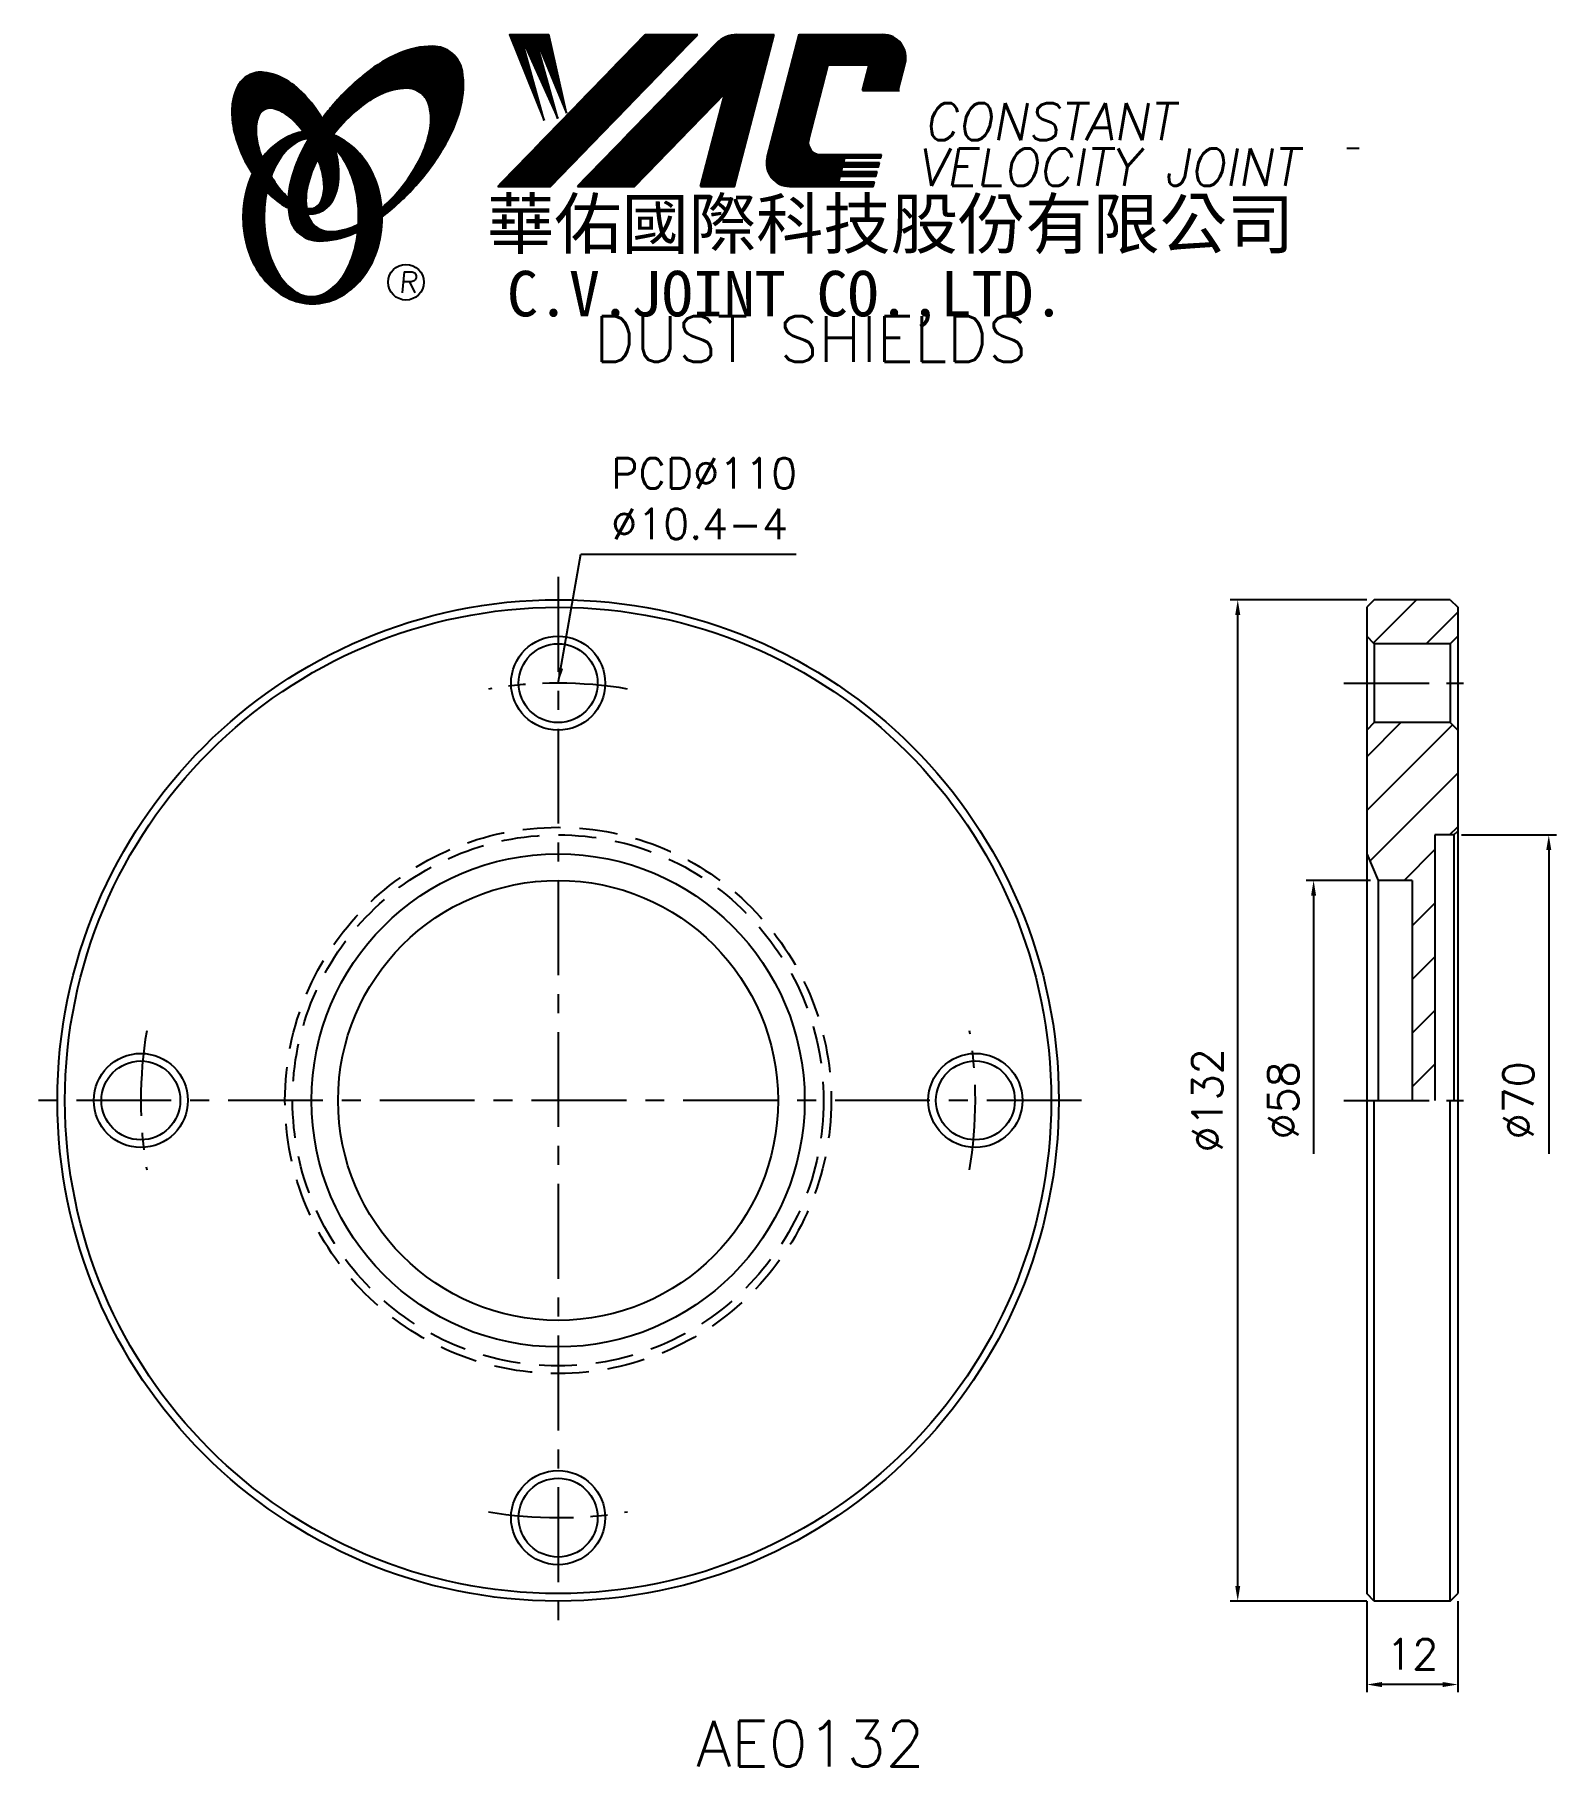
# Model space of a CAD drawing. Extents: x 589 to 789, y 298 to 526.
import ezdxf
from ezdxf.enums import TextEntityAlignment as Align

# ---------------------------------------------------------------- set-up
doc = ezdxf.new("R2010")
doc.units = 0
doc.header["$LTSCALE"] = 10
doc.header["$MEASUREMENT"] = 0
doc.linetypes.add('CENTER', pattern=[2, 1.25, -0.25, 0.25, -0.25])
doc.linetypes.add('DASHED', pattern=[0.75, 0.5, -0.25])
doc.layers.get('0').update_dxf_attribs({"linetype": 'CONTINUOUS'})
doc.layers.get('DEFPOINTS').update_dxf_attribs({"linetype": 'CONTINUOUS'})
doc.layers.add('4', color=7, linetype='CONTINUOUS')
doc.styles.add('CHINA', font='KAIU.TTF')
doc.styles.add('ITALICC', font='simplex.shx')
doc.dimstyles.get("Standard").update_dxf_attribs({"dimtxt": 4, "dimasz": 2, "dimexe": 1, "dimexo": 1, "dimgap": 2, "dimtad": 1, "dimdec": 4, "dimzin": 10, "dimtxsty": 'ITALICC', "dimcen": -2, "dimclrd": 5, "dimclre": 5, "dimclrt": 18, "dimazin": 3, "dimtfac": 1, "dimtdec": 4, "dimtmove": 0, "dimatfit": 3, "dimtolj": 1, "dimtzin": 10})
doc.dimstyles.new('STANDARD$0', dxfattribs={"dimtxt": 4, "dimasz": 2, "dimexe": 1, "dimexo": 1, "dimgap": 2, "dimtad": 1, "dimdec": 4, "dimzin": 10, "dimtxsty": 'ITALICC', "dimcen": 2, "dimclrd": 5, "dimclre": 5, "dimclrt": 18, "dimaunit": 1, "dimazin": 3, "dimtp": 0.1, "dimtfac": 0.7, "dimtdec": 4, "dimtmove": 0, "dimatfit": 3, "dimtolj": 1, "dimtzin": 10})
pattern_1 = [(45, (515.839658, 318.359794), (-0.00883883476, 0.00883883476), [])]
pattern_2 = [(45, (684.430204, 282.055385), (-0.00727476112, 0.00727476112), [])]

# ---------------------------------------------------------------- blocks, each defined once
blk = doc.blocks.new('*D5')
at = {"color": 5, "linetype": 'BYBLOCK'}
for p, q in [((764.46, 451.3), (746.46, 451.3)), ((747.46, 321.3), (747.46, 449.3)), ((764.46, 319.3), (746.46, 319.3))]:
    blk.add_line(p, q, dxfattribs=at)
for points in [[(747.13, 449.3), (747.79, 449.3), (747.46, 451.3)], [(747.13, 321.3), (747.79, 321.3), (747.46, 319.3)]]:
    blk.add_solid(points, dxfattribs=at)
at = {"layer": 'DEFPOINTS', "color": 0, "linetype": 'BYBLOCK'}
for p in [(747.46, 451.3), (765.46, 451.3), (765.46, 319.3)]:
    blk.add_point(p, dxfattribs=at)
at = {"color": 18, "linetype": 'BYBLOCK', "insert": (743.46, 385.3), "char_height": 4, "attachment_point": 5, "rotation": 90, "style": 'ITALICC'}
blk.add_mtext('\\A1;∅132', dxfattribs=at)
blk = doc.blocks.new('*D6')
at = {"color": 5, "linetype": 'BYBLOCK'}
for p, q in [((776.96, 420.3), (789.46, 420.3)), ((788.46, 418.3), (788.46, 378.25))]:
    blk.add_line(p, q, dxfattribs=at)
blk.add_solid([(788.13, 418.3), (788.79, 418.3), (788.46, 420.3)], dxfattribs=at)
at = {"layer": 'DEFPOINTS', "color": 0, "linetype": 'BYBLOCK'}
for p in [(775.96, 420.3), (788.46, 420.3), (776.46, 350.3)]:
    blk.add_point(p, dxfattribs=at)
at = {"color": 18, "linetype": 'BYBLOCK', "insert": (784.46, 385.3), "char_height": 4, "attachment_point": 5, "rotation": 90, "style": 'ITALICC'}
blk.add_mtext('\\A1;∅70', dxfattribs=at)
blk = doc.blocks.new('*D7')
at = {"color": 5, "linetype": 'BYBLOCK'}
for p, q in [((764.46, 319.3), (764.46, 307.3)), ((776.46, 319.3), (776.46, 307.3)), ((774.46, 308.3), (766.46, 308.3))]:
    blk.add_line(p, q, dxfattribs=at)
for points in [[(766.46, 308.63), (766.46, 307.96), (764.46, 308.3)], [(774.46, 308.63), (774.46, 307.96), (776.46, 308.3)]]:
    blk.add_solid(points, dxfattribs=at)
at = {"layer": 'DEFPOINTS', "color": 0, "linetype": 'BYBLOCK'}
for p in [(764.46, 320.3), (776.46, 320.3), (764.46, 308.3)]:
    blk.add_point(p, dxfattribs=at)
at = {"color": 18, "linetype": 'BYBLOCK', "insert": (770.46, 312.3), "char_height": 4, "attachment_point": 5, "style": 'ITALICC'}
blk.add_mtext('\\A1;12', dxfattribs=at)
blk = doc.blocks.new('*D8')
at = {"color": 5, "linetype": 'BYBLOCK'}
for p, q in [((764.96, 414.3), (756.46, 414.3)), ((757.46, 412.3), (757.46, 378.25))]:
    blk.add_line(p, q, dxfattribs=at)
blk.add_solid([(757.13, 412.3), (757.79, 412.3), (757.46, 414.3)], dxfattribs=at)
at = {"layer": 'DEFPOINTS', "color": 0, "linetype": 'BYBLOCK'}
for p in [(757.46, 414.3), (765.96, 414.3), (764.46, 356.3)]:
    blk.add_point(p, dxfattribs=at)
at = {"color": 18, "linetype": 'BYBLOCK', "insert": (753.46, 385.3), "char_height": 4, "attachment_point": 5, "rotation": 90, "style": 'ITALICC'}
blk.add_mtext('\\A1;∅58', dxfattribs=at)

msp = doc.modelspace()

# ---------------------------------------------------------------- hatches: boundary and pattern name
at = {"layer": '4', "linetype": 'CONTINUOUS'}
h = msp.add_hatch(dxfattribs=at)
h.set_pattern_fill('ANSI31', color=5, scale=0.1, style=0)
h.set_pattern_definition(pattern_1)
h.paths.add_polyline_path([(676.29836, 525.79078), (669.34106, 525.79078), (649.92445, 505.78702), (656.88176, 505.78702)])
h.paths.add_polyline_path([(679.84525, 518.02521), (676.66488, 505.78702), (681.14587, 505.78702), (686.3443, 525.79078), (681.44757, 525.79078, 0.202785967), (678.7135, 524.63436), (660.41937, 505.78702), (667.96628, 505.78702)])
h.paths.add_polyline_path([(693.47236, 521.79236), (698.86608, 521.79236), (697.99706, 518.44834), (702.71388, 518.44834), (703.6306, 521.97591, 0.490800957), (700.6804, 525.79078), (689.64608, 525.79078), (685.43903, 509.60189, 0.490800957), (688.38923, 505.78702), (699.42355, 505.78702), (699.57799, 506.38133), (694.86117, 506.38133), (695.05454, 507.12541), (699.77136, 507.12541), (699.92992, 507.73555), (695.2131, 507.73555), (695.37434, 508.35602), (700.09116, 508.35602), (700.24734, 508.95701), (695.53052, 508.95701), (695.68732, 509.56039), (700.40414, 509.56039), (700.52088, 510.00958), (692.38113, 510.00958, -0.490800957), (690.90603, 511.91702)])
h = msp.add_hatch(dxfattribs=at)
h.set_pattern_fill('ANSI31', color=1, scale=0.1, style=0)
h.set_pattern_definition(pattern_1)
h.paths.add_polyline_path([(656.65643, 525.79078), (651.4791, 525.79078), (656.04986, 514.48704), (652.98393, 525.44502), (657.81866, 514.7227), (654.87065, 525.44502), (658.99787, 515.42966)])
h = msp.add_hatch(dxfattribs=at)
h.set_pattern_fill('ANSI31', color=5, scale=0.082305, style=0)
h.set_pattern_definition([(45, (515.839658, 318.359794), (-0.00727476112, 0.00727476112), [])])
h.paths.add_polyline_path([(637.87513, 518.7283, -0.172879177), (639.8166, 518.06973, -0.172879177), (640.9039, 516.33168, -0.104527385), (640.93167, 513.00349, -0.065680101), (639.76214, 509.60153, -0.051823203), (637.32173, 505.75914, -0.044272532), (634.64676, 502.93281, -0.020203161), (634.70034, 501.79489, 0.006517006), (635.10489, 502.10697, 0.049863361), (639.65831, 506.52003, 0.049863361), (643.24795, 511.7472, 0.063682799), (645.06899, 516.37454, 0.103597411), (645.25829, 520.95851, 0.177892575), (643.90969, 523.32879, 0.177892575), (641.3473, 524.26212, 0.103597411), (636.8595, 523.30907, 0.063682799), (632.60175, 520.74, 0.049863361), (628.04833, 516.32694, 0.016070017), (626.77763, 514.72062, -0.007061632), (627.02491, 514.28359, -0.031648676), (627.9775, 512.24702, -0.008069351), (628.40941, 512.81133, -0.051823203), (631.58778, 516.06978, -0.065680101), (634.62971, 517.99014, -0.104527385)])
h.paths.add_polyline_path([(624.79946, 505.56698, -0.065680101), (625.96899, 508.96894, -0.006063428), (626.21293, 509.44395, 0.027613469), (625.4861, 511.03202, 0.017011252), (624.95268, 511.967, 0.007829282), (624.45869, 511.09977, 0.063682799), (622.63765, 506.47242, 0.103597411), (622.44835, 501.88845, 0.177892575), (623.79696, 499.51818, 0.177892575), (626.35935, 498.58485, 0.103597411), (630.84715, 499.53789, 0.008811776), (631.47411, 499.82797, 0.013922709), (631.55144, 500.79778, -0.009086703), (631.10142, 500.58033, -0.104527385), (627.856, 499.84217, -0.172879177), (625.91453, 500.50074, -0.172879177), (624.82724, 502.23879, -0.104527385)])
h = msp.add_hatch(dxfattribs=at)
h.set_pattern_fill('ANSI31', color=3, scale=0.082305, style=0)
h.set_pattern_definition(pattern_2)
h.paths.add_polyline_path([(622.07862, 519.77913, 0.106488277), (619.13675, 520.81771, 0.158297415), (617.04655, 520.42266, 0.158297415), (615.58721, 518.87497, 0.106488277), (614.8764, 515.83721, 0.071723199), (615.29445, 512.52425, 0.058080454), (616.83943, 508.70886, 0.058080454), (619.22048, 505.35107, 0.071723199), (621.78572, 503.21332, 0.020895977), (622.3259, 502.91133, -0.030777155), (622.31, 504.28755, -0.042059526), (621.21364, 505.45031, -0.04691039), (619.59448, 507.93146, -0.04691039), (618.4662, 510.67095, -0.060581117), (618.0641, 512.93301, -0.10187153), (618.37572, 515.02121, -0.185892489), (619.15581, 515.91286, -0.185892489), (620.33245, 516.05098, -0.10187153), (622.2301, 515.12544, -0.060581117), (623.86693, 513.51317, -0.04691039), (625.4861, 511.03202, -0.04691039), (626.61438, 508.29254, -0.060581117), (627.01648, 506.03047, -0.10187153), (626.70486, 503.94227, -0.185892489), (625.92477, 503.05062, -0.185892489), (624.74812, 502.9125, -0.002013383), (624.70732, 502.92313, 0.021593804), (624.82724, 502.23879, 0.006477741), (624.84524, 502.16175, 0.14950097), (626.8178, 502.56979, 0.158297415), (628.27713, 504.11748, 0.106488277), (628.98794, 507.15525, 0.071723199), (628.5699, 510.4682, 0.058080454), (627.02491, 514.28359, 0.058080454), (624.64387, 517.64138, 0.071723199)])
h = msp.add_hatch(dxfattribs=at)
h.set_pattern_fill('ANSI31', color=1, scale=0.082305, style=0)
h.set_pattern_definition(pattern_2)
h.paths.add_polyline_path([(623.17225, 511.45569, -0.120168026), (624.86404, 512.10907, 0.016865385), (624.26428, 512.99181, 0.076648372), (622.10805, 512.2729, 0.104809576), (619.0236, 509.7598, 0.005838257), (618.85666, 509.5476, 0.028089978), (619.59448, 507.93146, 0.014237292), (620.03661, 507.14641, -0.045767751), (620.96179, 509.08326, -0.106890197)])
h.paths.add_polyline_path([(619.14088, 501.70107, -0.048711043), (619.47098, 505.0814, -0.007865741), (619.22048, 505.35107, -0.037695478), (617.5846, 507.46983, 0.03042545), (617.05928, 506.16586, 0.080710289), (616.33384, 501.70107, 0.080710289), (617.05928, 497.23628, 0.089265679), (619.0236, 493.64234, 0.104809576), (622.10805, 491.12924, 0.11926607), (625.51725, 490.3043, 0.11926607), (628.92644, 491.12924, 0.104809576), (632.01089, 493.64234, 0.089265679), (633.97522, 497.23628, 0.080710289), (634.70065, 501.70107, 0.080710289), (633.97522, 506.16586, 0.089265679), (632.01089, 509.7598, 0.104809576), (628.92644, 512.2729, 0.025513357), (628.2332, 512.58565, 0.004818181), (627.9775, 512.24702, -0.023722145), (628.51872, 510.65027, -0.065307489), (629.7539, 509.08326, -0.073950765), (631.06635, 505.88553, -0.060532391), (631.5748, 501.70107, -0.060532391), (631.06635, 497.5166, -0.073950765), (629.7539, 494.31888, -0.106890197), (627.54343, 491.94645, -0.153118262), (625.35784, 491.26107, -0.153118262), (623.17225, 491.94645, -0.106890197), (620.96179, 494.31888, -0.073950765), (619.64934, 497.5166, -0.060532391)])
h = msp.add_hatch(dxfattribs=at)
h.set_pattern_fill('ANSI31', color=5, scale=40, style=0)
h.set_pattern_definition([(45, (18.663, 17.136), (-3.535534, 3.535534), [])])
h.paths.add_polyline_path([(765.45896, 451.29669), (764.45896, 450.29669), (764.45896, 446.49669), (765.45896, 445.49669), (775.45896, 445.49669), (776.45896, 446.49669), (776.45896, 450.29669), (775.45896, 451.29669)])
h.paths.add_polyline_path([(764.45896, 417.79669), (765.95896, 414.29669), (770.45896, 414.29669), (770.45896, 385.29669), (773.45896, 385.29669), (773.45896, 420.29669), (775.95896, 420.29669), (776.45896, 420.79669), (776.45896, 434.09669), (775.45896, 435.09669), (765.45896, 435.09669), (764.45896, 434.09669)])

# ---------------------------------------------------------------- linework, layer by layer
at = {"layer": '4', "color": 5, "linetype": 'CONTINUOUS'}
for p, q in [((649.92445, 505.78702), (669.34106, 525.79078)), ((656.88176, 505.78702), (676.29836, 525.79078)), ((669.34106, 525.79078), (676.29836, 525.79078)), ((681.14587, 505.78702), (686.3443, 525.79078)), ((681.44757, 525.79078), (686.3443, 525.79078)), ((685.43903, 509.60189), (689.64608, 525.79078)), ((689.64608, 525.79078), (700.6804, 525.79078)), ((660.41937, 505.78702), (678.7135, 524.63436)), ((690.90603, 511.91702), (693.47236, 521.79236)), ((693.47236, 521.79236), (698.86608, 521.79236)), ((697.99706, 518.44834), (698.86608, 521.79236)), ((702.71388, 518.44834), (703.6306, 521.97591)), ((697.99706, 518.44834), (702.86431, 518.44834)), ((667.96628, 505.78702), (679.84525, 518.02521)), ((676.66488, 505.78702), (679.84525, 518.02521)), ((692.38113, 510.00958), (700.52088, 510.00958)), ((695.53052, 508.95701), (695.68732, 509.56039)), ((695.68732, 509.56039), (700.40414, 509.56039)), ((700.40414, 509.56039), (700.52088, 510.00958)), ((763.45895, 510.76215), (761.82299, 510.76215)), ((694.86117, 506.38133), (695.05454, 507.12541)), ((695.05454, 507.12541), (699.77136, 507.12541)), ((695.2131, 507.73555), (695.37434, 508.35602)), ((695.2131, 507.73555), (699.92992, 507.73555)), ((695.37434, 508.35602), (700.09116, 508.35602)), ((695.53052, 508.95701), (700.24734, 508.95701)), ((699.77136, 507.12541), (699.92992, 507.73555)), ((700.09116, 508.35602), (700.24734, 508.95701)), ((649.92445, 505.78702), (656.88176, 505.78702)), ((660.41937, 505.78702), (667.96628, 505.78702)), ((676.66488, 505.78702), (681.14587, 505.78702)), ((688.38923, 505.78702), (699.42355, 505.78702)), ((694.86117, 506.38133), (699.57799, 506.38133)), ((699.42355, 505.78702), (699.57799, 506.38133))]:
    msp.add_line(p, q, dxfattribs=at)
at = {"layer": '4', "color": 1, "linetype": 'CONTINUOUS'}
for p, q in [((651.4791, 525.79078), (656.65643, 525.79078)), ((651.4791, 525.79078), (656.04986, 514.48704)), ((652.98393, 525.44502), (657.81866, 514.7227)), ((656.04986, 514.48704), (652.98393, 525.44502)), ((657.81866, 514.7227), (654.87065, 525.44502)), ((654.87065, 525.44502), (658.99787, 515.42966)), ((658.99787, 515.42966), (656.65643, 525.79078))]:
    msp.add_line(p, q, dxfattribs=at)
at = {"layer": '4', "color": 5, "linetype": 'CENTER'}
for p, q in [((657.87461, 454.29669), (657.87461, 316.29669)), ((726.87461, 385.29669), (588.87461, 385.29669))]:
    msp.add_line(p, q, dxfattribs=at)
at = {"layer": '4', "color": 7, "linetype": 'CONTINUOUS'}
for p, q in [((765.45896, 451.29669), (764.45896, 450.29669)), ((764.45896, 450.29669), (764.45896, 320.29669)), ((775.45896, 451.29669), (765.45896, 451.29669)), ((775.45896, 451.29669), (776.45896, 450.29669)), ((776.45896, 450.29669), (776.45896, 320.29669)), ((765.45896, 445.49669), (764.45896, 446.49669)), ((775.45896, 445.49669), (765.45896, 445.49669)), ((765.45896, 445.49669), (765.45896, 435.09669)), ((775.45896, 445.49669), (776.45896, 446.49669)), ((775.45896, 445.49669), (775.45896, 435.09669)), ((765.45896, 435.09669), (764.45896, 434.09669)), ((775.45896, 435.09669), (765.45896, 435.09669)), ((775.45896, 435.09669), (776.45896, 434.09669)), ((773.45896, 420.29669), (773.45896, 385.29669)), ((775.95896, 420.29669), (773.45896, 420.29669)), ((775.95896, 420.29669), (776.45896, 420.79669)), ((775.95896, 420.29669), (775.95896, 385.29669)), ((764.45896, 417.79669), (765.95896, 414.29669)), ((765.95896, 414.29669), (765.95896, 385.29669)), ((770.45896, 414.29669), (765.95896, 414.29669)), ((770.45896, 414.29669), (770.45896, 385.29669)), ((765.45896, 319.29669), (765.45896, 385.29669)), ((775.45896, 319.29669), (775.45896, 385.29669)), ((765.45896, 319.29669), (764.45896, 320.29669)), ((775.45896, 319.29669), (776.45896, 320.29669)), ((775.45896, 319.29669), (765.45896, 319.29669))]:
    msp.add_line(p, q, dxfattribs=at)
at = {"layer": '4', "color": 5, "linetype": 'CENTER', "ltscale": 0.9}
for p, q in [((761.45896, 440.29669), (779.45896, 440.29669)), ((761.45896, 385.29669), (779.45896, 385.29669))]:
    msp.add_line(p, q, dxfattribs=at)
at = {"layer": '4', "color": 5, "linetype": 'CONTINUOUS'}
for points in [[(634.70034, 501.79489, 0.006517006), (635.10489, 502.10697, 0.049863361), (639.65831, 506.52003, 0.049863361), (643.24795, 511.7472, 0.063682799), (645.06899, 516.37454, 0.103597411), (645.25829, 520.95851, 0.177892575), (643.90969, 523.32879, 0.177892575), (641.3473, 524.26212, 0.103597411), (636.8595, 523.30907, 0.063682799), (632.60175, 520.74, 0.049863361), (628.04833, 516.32694, 0.016070017), (626.77763, 514.72062)], [(634.64676, 502.93281, 0.044272532), (637.32173, 505.75914, 0.051823203), (639.76214, 509.60153, 0.065680101), (640.93167, 513.00349, 0.104527385), (640.9039, 516.33168, 0.172879177), (639.8166, 518.06973, 0.172879177), (637.87513, 518.7283, 0.104527385), (634.62971, 517.99014, 0.065680101), (631.58778, 516.06978, 0.051823203), (628.40941, 512.81133, 0.008069351), (627.9775, 512.24702)], [(624.95268, 511.967, 0.007829282), (624.45869, 511.09977, 0.063682799), (622.63765, 506.47242, 0.103597411), (622.44835, 501.88845, 0.177892575), (623.79696, 499.51818, 0.177892575), (626.35935, 498.58485, 0.103597411), (630.84715, 499.53789, 0.008811776), (631.47411, 499.82797, 0.008811776)], [(626.21293, 509.44395, 0.006063428), (625.96899, 508.96894, 0.065680101), (624.79946, 505.56698, 0.104527385), (624.82724, 502.23879, 0.172879177), (625.91453, 500.50074, 0.172879177), (627.856, 499.84217, 0.104527385), (631.10142, 500.58033, 0.009086703), (631.55144, 500.79778, 0.009086703)]]:
    msp.add_lwpolyline(points, format="xyb", dxfattribs=at)
at = {"layer": '4', "color": 3, "linetype": 'CONTINUOUS'}
for points in [[(624.84524, 502.16175, 0.14950097), (626.8178, 502.56979, 0.158297415), (628.27713, 504.11748, 0.106488277), (628.98794, 507.15525, 0.071723199), (628.5699, 510.4682, 0.058080454), (627.02491, 514.28359, 0.058080454), (624.64387, 517.64138, 0.071723199), (622.07862, 519.77913, 0.106488277), (619.13675, 520.81771, 0.158297415), (617.04655, 520.42266, 0.158297415), (615.58721, 518.87497, 0.106488277), (614.8764, 515.83721, 0.071723199), (615.29445, 512.52425, 0.058080454), (616.83943, 508.70886, 0.058080454), (619.22048, 505.35107, 0.071723199), (621.78572, 503.21332, 0.020895977), (622.3259, 502.91133, 0.020895977)], [(624.70732, 502.92313, 0.002013383), (624.74812, 502.9125, 0.185892489), (625.92477, 503.05062, 0.185892489), (626.70486, 503.94227, 0.10187153), (627.01648, 506.03047, 0.060581117), (626.61438, 508.29254, 0.04691039), (625.4861, 511.03202, 0.04691039), (623.86693, 513.51317, 0.060581117), (622.2301, 515.12544, 0.10187153), (620.33245, 516.05098, 0.185892489), (619.15581, 515.91286, 0.185892489), (618.37572, 515.02121, 0.10187153), (618.0641, 512.93301, 0.060581117), (618.4662, 510.67095, 0.04691039), (619.59448, 507.93146, 0.04691039), (621.21364, 505.45031, 0.042059526), (622.31, 504.28755, 0.042059526)]]:
    msp.add_lwpolyline(points, format="xyb", dxfattribs=at)
at = {"layer": '4', "color": 1, "linetype": 'CONTINUOUS'}
for points in [[(617.5846, 507.46983, 0.03042545), (617.05928, 506.16586, 0.080710289), (616.33384, 501.70107, 0.080710289), (617.05928, 497.23628, 0.089265679), (619.0236, 493.64234, 0.104809576), (622.10805, 491.12924, 0.11926607), (625.51725, 490.3043, 0.11926607), (628.92644, 491.12924, 0.104809576), (632.01089, 493.64234, 0.089265679), (633.97522, 497.23628, 0.080710289), (634.70065, 501.70107, 0.080710289), (633.97522, 506.16586, 0.089265679), (632.01089, 509.7598, 0.104809576), (628.92644, 512.2729, 0.025513357), (628.2332, 512.58565, 0.025513357)], [(624.26428, 512.99181, 0.076648372), (622.10805, 512.2729, 0.104809576), (619.0236, 509.7598, 0.005838257), (618.85666, 509.5476, 0.005838257)], [(624.86404, 512.10907, 0.120168026), (623.17225, 511.45569, 0.106890197), (620.96179, 509.08326, 0.045767751), (620.03661, 507.14641, 0.045767751)], [(619.47098, 505.0814, 0.048711043), (619.14088, 501.70107, 0.060532391), (619.64934, 497.5166, 0.073950765), (620.96179, 494.31888, 0.106890197), (623.17225, 491.94645, 0.153118262), (625.35784, 491.26107, 0.153118262), (627.54343, 491.94645, 0.106890197), (629.7539, 494.31888, 0.073950765), (631.06635, 497.5166, 0.060532391), (631.5748, 501.70107, 0.060532391), (631.06635, 505.88553, 0.073950765), (629.7539, 509.08326, 0.065307489), (628.51872, 510.65027)]]:
    msp.add_lwpolyline(points, format="xyb", dxfattribs=at)
at = {"layer": '4', "color": 5, "linetype": 'CONTINUOUS'}
msp.add_circle((637.82149, 493.15535), 2.35282, dxfattribs=at)
at = {"layer": '4', "color": 7, "linetype": 'CONTINUOUS'}
for centre, radius in [((657.87461, 385.29669), 66), ((657.87461, 385.29669), 65), ((657.87461, 440.29669), 6.2), ((657.87461, 440.29669), 5.2), ((657.87461, 385.29669), 32.5), ((657.87461, 385.29669), 29), ((602.87461, 385.29669), 6.2), ((602.87461, 385.29669), 5.2), ((712.87461, 385.29669), 6.2), ((712.87461, 385.29669), 5.2), ((657.87461, 330.29669), 6.2), ((657.87461, 330.29669), 5.2)]:
    msp.add_circle(centre, radius, dxfattribs=at)
at = {"layer": '4', "color": 5, "linetype": 'DASHED'}
for radius in [36, 35]:
    msp.add_circle((657.87461, 385.29669), radius, dxfattribs=at)
at = {"layer": '4', "color": 5, "linetype": 'CONTINUOUS'}
for centre, radius, start, end in [((681.44757, 521.98054), 3.81024, 90, 135.8533387), ((700.6804, 522.74259), 3.04819, 345.4326059, 90), ((692.38113, 511.53368), 1.5241, 165.4326059, 270), ((688.38923, 508.83521), 3.04819, 165.4326059, 270)]:
    msp.add_arc(centre, radius, start, end, dxfattribs=at)
at = {"layer": '4', "color": 5, "linetype": 'CENTER', "ltscale": 0.9}
for start, end in [(80.4047699, 99.5952301), (170.4047699, 189.5952301), (350.4047699, 9.5952301), (260.4047699, 279.5952301)]:
    msp.add_arc((657.87461, 385.29669), 55, start, end, dxfattribs=at)

# ---------------------------------------------------------------- texts
at = {"layer": '4', "color": 5, "linetype": 'CONTINUOUS', "style": 'ITALICC'}
for s, height, oblique, p in [('CONSTANT', 4.9, 10, (706.07326, 511.85748)), ('VELOCITY JOINT', 4.9, 10, (705.19503, 505.8621)), ('R', 2.75625, 5, (636.8628, 491.74574))]:
    msp.add_text(s, height=height, dxfattribs=dict(at, oblique=oblique)).set_placement(p)
at = {"layer": '4', "color": 7, "linetype": 'CONTINUOUS', "style": 'CHINA'}
for s, height, p in [('華佑國際科技股份有限公司', 6.5, (648.51109, 497.59717)), ('C.V.JOINT CO.,LTD.', 6, (651.13973, 488.65095))]:
    msp.add_text(s, height=height, dxfattribs=at).set_placement(p)
at = {"layer": '4', "color": 18, "linetype": 'CONTINUOUS', "style": 'ITALICC'}
for s, p in [('DUST SHIELDS', (691.14245, 482.65813)), ('AE0132', (691.14245, 297.51074))]:
    msp.add_text(s, height=6, dxfattribs=at).set_placement(p, align=Align.CENTER)
at = {"layer": '4', "color": 18, "linetype": 'CONTINUOUS', "insert": (664.87213, 464.63), "char_height": 4, "attachment_point": 4, "style": 'ITALICC'}
msp.add_mtext('\\A1;PCD%%C110\\P%%C10.4-4', dxfattribs=at)

# ---------------------------------------------------------------- dimensions: what is measured, and where the dimension line sits
at = {"layer": '4', "color": 7, "linetype": 'CONTINUOUS'}
dim = msp.add_linear_dim(base=(747.45892, 451.29669), p1=(765.45896, 319.29669), p2=(765.45896, 451.29669), angle=90, text='%%C132', dimstyle='STANDARD$0', dxfattribs=at)
dim.commit()
dim.dimension.update_dxf_attribs({"geometry": '*D5', "text_midpoint": (743.45892, 385.29669)})
for base, p1, p2, text, picture, middle in [((788.45895, 420.29669), (776.45896, 350.29669), (775.95896, 420.29669), '%%C70', '*D6', (784.45895, 385.29669)), ((757.45892, 414.29669), (764.45896, 356.29669), (765.95896, 414.29669), '%%C58', '*D8', (753.45892, 385.29669))]:
    dim = msp.add_linear_dim(base=base, p1=p1, p2=p2, angle=90, text=text, dimstyle='STANDARD$0', override={"dimcen": -2, "dimse1": 1, "dimsd1": 1}, dxfattribs=at)
    dim.commit()
    dim.dimension.update_dxf_attribs({"geometry": picture, "text_midpoint": middle})
dim = msp.add_linear_dim(base=(764.45896, 308.29666), p1=(776.45896, 320.29669), p2=(764.45896, 320.29669), text='12', dimstyle='STANDARD$0', dxfattribs=at)
dim.commit()
dim.dimension.update_dxf_attribs({"geometry": '*D7', "text_midpoint": (770.45896, 312.29666)})

# ---------------------------------------------------------------- leaders
at = {"layer": '4', "color": 5, "linetype": 'CONTINUOUS', "annotation_type": 0, "has_hookline": 1, "hookline_direction": 0, "text_width": 24.38095}
msp.add_leader([(657.87461, 440.29669), (660.87213, 457.29666), (662.87213, 457.29666)], dimstyle='STANDARD', dxfattribs=at)

doc.saveas('drawing.dxf')
